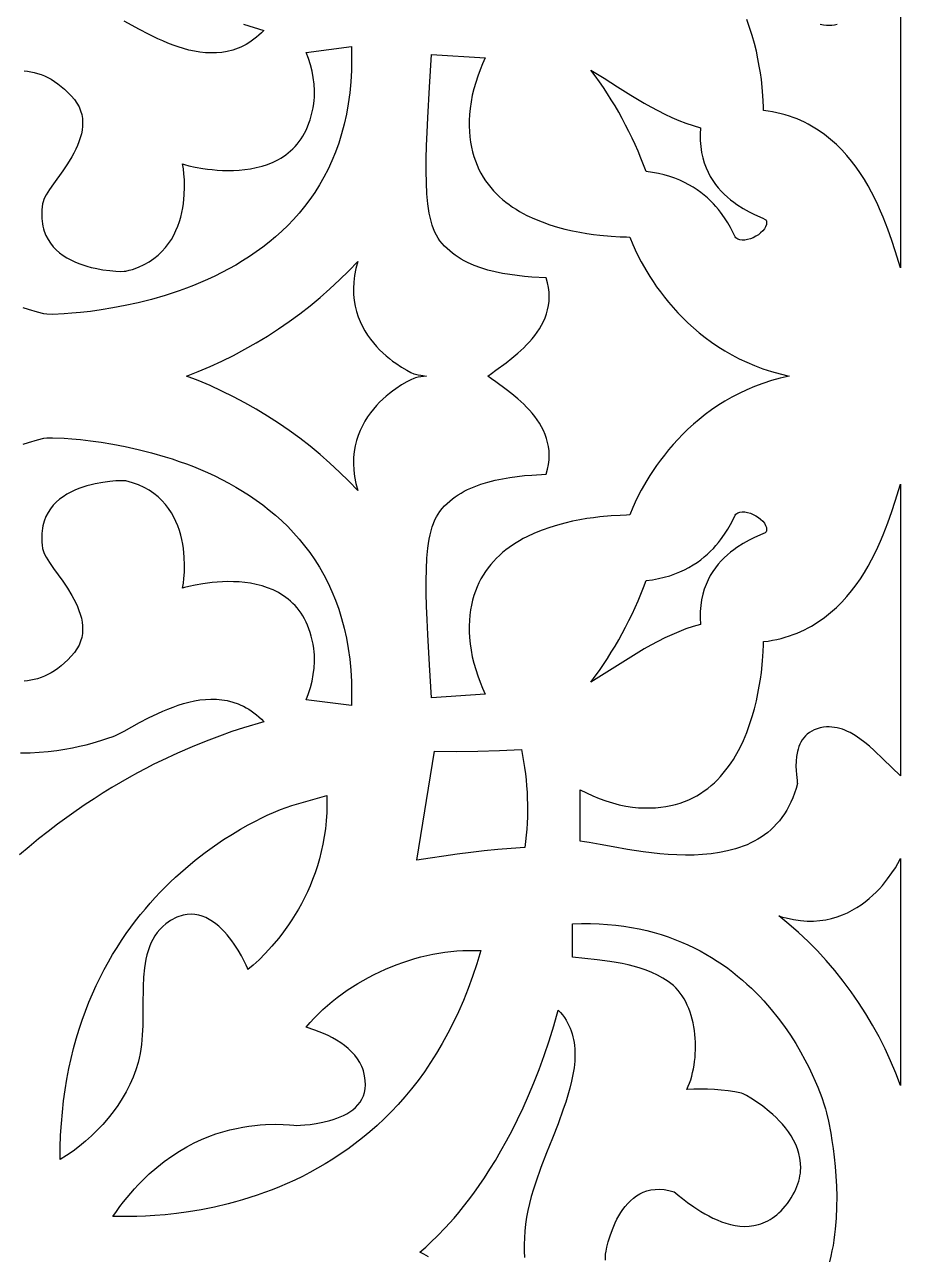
# Model space of a CAD drawing. Extents: x -270 to 270, y -847 to 847.
# Drawn here: x 11.2 to 67.5, y -190.8 to -111.6 of the extents above; entities that cross this region are included whole.
import ezdxf

# ---------------------------------------------------------------- set-up
doc = ezdxf.new("R2010")
doc.units = 0
doc.layers.add('LAYER_1', color=18, linetype='CONTINUOUS')

msp = doc.modelspace()

# ---------------------------------------------------------------- linework, layer by layer
at = {"layer": 'LAYER_1'}
for points in [[(67.5, -108.525), (67.5, -127.251), (67.166, -126.164), (66.951, -125.498), (66.696, -124.772), (66.397, -124.001), (66.23, -123.604), (66.049, -123.202), (65.855, -122.797), (65.646, -122.39), (65.422, -121.985), (65.183, -121.582), (64.928, -121.184), (64.655, -120.793), (64.365, -120.41), (64.057, -120.039), (63.73, -119.68), (63.384, -119.336), (63.018, -119.008), (62.631, -118.7), (62.222, -118.412), (61.792, -118.147), (61.568, -118.024), (61.338, -117.907), (61.103, -117.797), (60.862, -117.693), (60.615, -117.597), (60.362, -117.508), (60.102, -117.427), (59.837, -117.354), (59.565, -117.289), (59.286, -117.233), (59.002, -117.185), (58.71, -117.146), (58.707, -116.941), (58.689, -116.519), (58.646, -115.915), (58.565, -115.161), (58.506, -114.738), (58.433, -114.29), (58.346, -113.821), (58.241, -113.336), (58.117, -112.838), (57.974, -112.332), (57.809, -111.821), (57.622, -111.311)], [(25.278, -111.607), (26.581, -112.003), (26.423, -112.161), (26.263, -112.309), (26.102, -112.447), (25.938, -112.574), (25.774, -112.692), (25.607, -112.801), (25.439, -112.9), (25.27, -112.99), (25.1, -113.071), (24.929, -113.144), (24.583, -113.264), (24.235, -113.353), (23.883, -113.413), (23.531, -113.445), (23.177, -113.452), (22.824, -113.435), (22.471, -113.396), (22.12, -113.338), (21.771, -113.262), (21.426, -113.17), (21.085, -113.063), (20.748, -112.945), (20.417, -112.817), (20.093, -112.68), (19.776, -112.537), (19.166, -112.241), (18.595, -111.942), (17.596, -111.4)], [(62.35, -111.607), (62.568, -111.645), (62.745, -111.662), (62.921, -111.666), (63.095, -111.658), (63.268, -111.638), (63.438, -111.607)], [(11.181, -114.61), (11.396, -114.629), (11.611, -114.661), (11.826, -114.706), (12.043, -114.765), (12.259, -114.838), (12.476, -114.925), (12.693, -115.027), (12.911, -115.145), (13.128, -115.279), (13.345, -115.43), (13.561, -115.597), (13.777, -115.782), (13.993, -115.984), (14.207, -116.205), (14.407, -116.44), (14.571, -116.679), (14.703, -116.921), (14.803, -117.165), (14.874, -117.411), (14.917, -117.659), (14.935, -117.907), (14.928, -118.156), (14.9, -118.406), (14.851, -118.655), (14.784, -118.903), (14.7, -119.15), (14.601, -119.395), (14.49, -119.638), (14.367, -119.879), (14.235, -120.116), (13.951, -120.58), (13.652, -121.027), (13.067, -121.853), (12.811, -122.224), (12.598, -122.564), (12.513, -122.721), (12.444, -122.868), (12.394, -123.006), (12.363, -123.133), (12.335, -123.336), (12.315, -123.533), (12.305, -123.724), (12.304, -123.909), (12.31, -124.087), (12.326, -124.26), (12.349, -124.426), (12.379, -124.587), (12.417, -124.743), (12.463, -124.892), (12.573, -125.175), (12.709, -125.437), (12.867, -125.678), (13.046, -125.9), (13.243, -126.103), (13.456, -126.289), (13.684, -126.457), (13.923, -126.609), (14.171, -126.745), (14.426, -126.867), (14.687, -126.975), (14.95, -127.069), (15.214, -127.152), (15.476, -127.223), (15.734, -127.283), (16.229, -127.375), (16.682, -127.434), (17.074, -127.467), (17.388, -127.479), (17.606, -127.478), (17.71, -127.47), (17.925, -127.414), (18.131, -127.353), (18.52, -127.211), (18.879, -127.048), (19.208, -126.864), (19.509, -126.661), (19.784, -126.441), (20.032, -126.206), (20.257, -125.958), (20.458, -125.698), (20.636, -125.427), (20.794, -125.149), (20.932, -124.865), (21.051, -124.576), (21.153, -124.284), (21.239, -123.991), (21.309, -123.699), (21.366, -123.409), (21.41, -123.124), (21.442, -122.845), (21.464, -122.573), (21.482, -122.062), (21.472, -121.602), (21.445, -121.21), (21.409, -120.899), (21.351, -120.578), (21.483, -120.62), (21.761, -120.692), (22.163, -120.78), (22.671, -120.869), (22.959, -120.909), (23.265, -120.944), (23.587, -120.972), (23.924, -120.992), (24.272, -121), (24.629, -120.996), (24.993, -120.978), (25.361, -120.943), (25.731, -120.891), (26.099, -120.819), (26.465, -120.725), (26.824, -120.607), (27.176, -120.464), (27.517, -120.295), (27.682, -120.199), (27.844, -120.096), (28.003, -119.985), (28.156, -119.866), (28.306, -119.739), (28.45, -119.604), (28.59, -119.46), (28.724, -119.307), (28.852, -119.146), (28.974, -118.975), (29.09, -118.794), (29.199, -118.604), (29.301, -118.403), (29.396, -118.193), (29.483, -117.972), (29.562, -117.74), (29.633, -117.498), (29.696, -117.244), (29.749, -116.979), (29.794, -116.702), (29.818, -116.496), (29.834, -116.288), (29.841, -115.869), (29.815, -115.449), (29.761, -115.029), (29.68, -114.614), (29.575, -114.204), (29.447, -113.803), (29.3, -113.414), (32.212, -113.046), (32.226, -113.826), (32.212, -114.582), (32.171, -115.314), (32.103, -116.023), (32.009, -116.71), (31.891, -117.374), (31.748, -118.016), (31.582, -118.637), (31.395, -119.236), (31.185, -119.814), (30.956, -120.372), (30.707, -120.91), (30.439, -121.428), (30.153, -121.927), (29.851, -122.406), (29.532, -122.867), (29.198, -123.309), (28.85, -123.734), (28.489, -124.141), (28.115, -124.53), (27.729, -124.903), (27.333, -125.26), (26.926, -125.6), (26.511, -125.925), (26.088, -126.234), (25.657, -126.528), (25.22, -126.808), (24.777, -127.073), (24.33, -127.325), (23.88, -127.562), (23.426, -127.787), (22.97, -127.999), (22.514, -128.199), (22.057, -128.386), (21.601, -128.562), (21.146, -128.727), (20.694, -128.88), (20.245, -129.023), (19.361, -129.279), (18.5, -129.497), (17.671, -129.68), (16.88, -129.832), (16.133, -129.954), (15.439, -130.05), (14.803, -130.123), (14.234, -130.176), (13.738, -130.211), (12.994, -130.243), (12.627, -130.24), (12.429, -130.205), (12.026, -130.107), (11.451, -129.941), (11.11, -129.831)], [(11.11, -138.579), (11.451, -138.469), (12.026, -138.304), (12.429, -138.205), (12.627, -138.17), (12.994, -138.168), (13.738, -138.199), (14.234, -138.235), (14.803, -138.288), (15.439, -138.361), (16.133, -138.457), (16.88, -138.579), (17.671, -138.73), (18.5, -138.913), (19.361, -139.131), (20.245, -139.387), (20.694, -139.53), (21.146, -139.684), (21.601, -139.848), (22.057, -140.024), (22.514, -140.211), (22.97, -140.411), (23.426, -140.623), (23.88, -140.848), (24.33, -141.086), (24.777, -141.337), (25.22, -141.603), (25.657, -141.882), (26.088, -142.176), (26.511, -142.486), (26.926, -142.81), (27.333, -143.151), (27.729, -143.507), (28.115, -143.88), (28.489, -144.27), (28.85, -144.677), (29.198, -145.101), (29.532, -145.544), (29.851, -146.004), (30.153, -146.484), (30.439, -146.982), (30.707, -147.5), (30.956, -148.038), (31.185, -148.596), (31.395, -149.174), (31.582, -149.774), (31.748, -150.394), (31.891, -151.036), (32.009, -151.701), (32.103, -152.387), (32.171, -153.096), (32.212, -153.829), (32.226, -154.585), (32.212, -155.364), (29.3, -154.997), (29.447, -154.607), (29.575, -154.206), (29.68, -153.797), (29.761, -153.381), (29.815, -152.962), (29.841, -152.541), (29.834, -152.122), (29.818, -151.914), (29.794, -151.708), (29.749, -151.431), (29.696, -151.166), (29.633, -150.913), (29.562, -150.67), (29.483, -150.439), (29.396, -150.218), (29.301, -150.007), (29.199, -149.807), (29.09, -149.616), (28.974, -149.436), (28.852, -149.265), (28.724, -149.103), (28.59, -148.95), (28.45, -148.806), (28.306, -148.671), (28.156, -148.544), (28.003, -148.425), (27.844, -148.315), (27.682, -148.211), (27.517, -148.116), (27.176, -147.946), (26.824, -147.803), (26.465, -147.686), (26.099, -147.592), (25.731, -147.52), (25.361, -147.467), (24.993, -147.433), (24.629, -147.414), (24.272, -147.41), (23.924, -147.419), (23.587, -147.438), (23.265, -147.466), (22.959, -147.501), (22.671, -147.542), (22.163, -147.631), (21.761, -147.718), (21.483, -147.791), (21.351, -147.832), (21.409, -147.511), (21.445, -147.2), (21.472, -146.808), (21.482, -146.349), (21.464, -145.837), (21.442, -145.566), (21.41, -145.286), (21.366, -145.001), (21.309, -144.712), (21.239, -144.419), (21.153, -144.127), (21.051, -143.835), (20.932, -143.546), (20.794, -143.261), (20.636, -142.983), (20.458, -142.713), (20.257, -142.453), (20.032, -142.204), (19.784, -141.969), (19.509, -141.749), (19.208, -141.546), (18.879, -141.362), (18.52, -141.199), (18.131, -141.058), (17.925, -140.996), (17.71, -140.941), (17.606, -140.932), (17.388, -140.931), (17.074, -140.943), (16.682, -140.976), (16.229, -141.035), (15.734, -141.127), (15.476, -141.187), (15.214, -141.258), (14.95, -141.341), (14.687, -141.436), (14.426, -141.544), (14.171, -141.665), (13.923, -141.802), (13.684, -141.954), (13.456, -142.122), (13.243, -142.307), (13.046, -142.51), (12.867, -142.732), (12.709, -142.974), (12.573, -143.235), (12.463, -143.518), (12.417, -143.668), (12.379, -143.823), (12.349, -143.984), (12.326, -144.151), (12.31, -144.323), (12.304, -144.502), (12.305, -144.686), (12.315, -144.877), (12.335, -145.074), (12.363, -145.278), (12.394, -145.405), (12.444, -145.542), (12.513, -145.69), (12.598, -145.846), (12.811, -146.186), (13.067, -146.558), (13.652, -147.383), (13.951, -147.83), (14.235, -148.294), (14.367, -148.532), (14.49, -148.772), (14.601, -149.015), (14.7, -149.261), (14.784, -149.507), (14.851, -149.756), (14.9, -150.005), (14.928, -150.254), (14.935, -150.503), (14.917, -150.752), (14.874, -150.999), (14.803, -151.245), (14.703, -151.489), (14.571, -151.731), (14.407, -151.97), (14.207, -152.206), (13.993, -152.426), (13.777, -152.629), (13.561, -152.813), (13.345, -152.981), (13.128, -153.131), (12.911, -153.265), (12.693, -153.383), (12.476, -153.485), (12.259, -153.573), (12.043, -153.646), (11.826, -153.704), (11.611, -153.75), (11.396, -153.781), (11.181, -153.801)], [(10.939, -158.407), (11.552, -158.401), (12.146, -158.371), (12.719, -158.322), (13.267, -158.255), (13.789, -158.175), (14.28, -158.085), (14.737, -157.988), (15.158, -157.888), (15.54, -157.787), (16.172, -157.6), (16.609, -157.453), (16.828, -157.374), (16.995, -157.306), (17.179, -157.222), (17.596, -157.01), (18.595, -156.469), (19.166, -156.17), (19.776, -155.873), (20.093, -155.73), (20.417, -155.594), (20.748, -155.465), (21.085, -155.347), (21.426, -155.241), (21.771, -155.149), (22.12, -155.072), (22.471, -155.014), (22.824, -154.975), (23.177, -154.958), (23.531, -154.965), (23.883, -154.997), (24.235, -155.057), (24.583, -155.146), (24.929, -155.267), (25.1, -155.339), (25.27, -155.421), (25.439, -155.511), (25.607, -155.61), (25.774, -155.718), (25.938, -155.836), (26.102, -155.964), (26.263, -156.101), (26.423, -156.249), (26.581, -156.408), (25.278, -156.803), (24.535, -157.048), (23.736, -157.329), (22.882, -157.65), (21.978, -158.015), (21.027, -158.428), (20.031, -158.893), (19.518, -159.146), (18.996, -159.414), (18.463, -159.697), (17.922, -159.995), (17.373, -160.309), (16.815, -160.64), (16.249, -160.988), (15.676, -161.353), (15.096, -161.735), (14.51, -162.137), (13.917, -162.557), (13.319, -162.997), (12.716, -163.456), (12.107, -163.936), (11.494, -164.437), (10.877, -164.959)], [(48.541, -191.006), (48.536, -190.712), (48.546, -190.62), (48.579, -190.43), (48.636, -190.16), (48.722, -189.825), (48.838, -189.441), (48.988, -189.024), (49.076, -188.809), (49.174, -188.591), (49.282, -188.373), (49.399, -188.158), (49.528, -187.946), (49.667, -187.74), (49.817, -187.542), (49.979, -187.354), (50.152, -187.178), (50.338, -187.016), (50.537, -186.871), (50.748, -186.743), (50.973, -186.635), (51.211, -186.549), (51.464, -186.488), (51.73, -186.452), (52.012, -186.445), (52.308, -186.468), (52.62, -186.523), (52.948, -186.612), (53.04, -186.674), (53.222, -186.821), (53.486, -187.033), (53.822, -187.292), (54.222, -187.579), (54.677, -187.874), (54.923, -188.02), (55.179, -188.16), (55.445, -188.293), (55.719, -188.416), (56, -188.528), (56.288, -188.625), (56.581, -188.706), (56.877, -188.768), (57.177, -188.808), (57.479, -188.825), (57.781, -188.815), (58.084, -188.777), (58.385, -188.709), (58.534, -188.662), (58.683, -188.607), (58.831, -188.543), (58.978, -188.47), (59.124, -188.387), (59.268, -188.295), (59.411, -188.192), (59.553, -188.079), (59.693, -187.956), (59.831, -187.821), (59.967, -187.676), (60.101, -187.519), (60.233, -187.35), (60.362, -187.168), (60.482, -186.985), (60.59, -186.804), (60.686, -186.624), (60.772, -186.446), (60.847, -186.269), (60.911, -186.094), (60.965, -185.921), (61.01, -185.749), (61.044, -185.579), (61.07, -185.412), (61.087, -185.246), (61.095, -185.082), (61.086, -184.759), (61.047, -184.445), (60.979, -184.14), (60.886, -183.844), (60.769, -183.557), (60.632, -183.279), (60.476, -183.011), (60.304, -182.754), (60.118, -182.507), (59.922, -182.272), (59.717, -182.047), (59.506, -181.835), (59.291, -181.634), (59.075, -181.446), (58.65, -181.108), (58.249, -180.823), (57.894, -180.595), (57.603, -180.425), (57.396, -180.317), (57.292, -180.274), (56.86, -180.187), (56.424, -180.12), (55.985, -180.07), (55.544, -180.037), (55.103, -180.018), (54.66, -180.013), (54.218, -180.018), (53.777, -180.033), (53.866, -179.831), (53.948, -179.621), (54.021, -179.404), (54.087, -179.18), (54.146, -178.95), (54.196, -178.716), (54.239, -178.477), (54.274, -178.235), (54.3, -177.989), (54.319, -177.741), (54.33, -177.492), (54.332, -177.241), (54.327, -176.991), (54.313, -176.741), (54.29, -176.491), (54.26, -176.244), (54.22, -175.999), (54.173, -175.758), (54.116, -175.52), (54.051, -175.286), (53.978, -175.058), (53.895, -174.836), (53.804, -174.621), (53.704, -174.412), (53.595, -174.212), (53.476, -174.021), (53.349, -173.838), (53.213, -173.666), (53.067, -173.504), (52.912, -173.354), (52.748, -173.216), (52.575, -173.091), (52.235, -172.88), (51.886, -172.692), (51.526, -172.525), (51.158, -172.378), (50.782, -172.248), (50.399, -172.134), (50.01, -172.035), (49.617, -171.949), (49.22, -171.874), (48.82, -171.808), (48.016, -171.701), (47.213, -171.613), (46.418, -171.532), (46.418, -169.388), (47.001, -169.373), (47.57, -169.375), (48.127, -169.393), (48.671, -169.429), (49.201, -169.48), (49.72, -169.546), (50.225, -169.627), (50.719, -169.722), (51.2, -169.831), (51.669, -169.953), (52.126, -170.088), (52.571, -170.235), (53.005, -170.394), (53.427, -170.563), (53.837, -170.743), (54.237, -170.933), (54.625, -171.132), (55.002, -171.34), (55.368, -171.557), (55.723, -171.781), (56.068, -172.013), (56.402, -172.251), (56.726, -172.496), (57.039, -172.746), (57.343, -173.001), (57.636, -173.261), (57.92, -173.525), (58.193, -173.793), (58.458, -174.063), (58.712, -174.337), (59.194, -174.888), (59.639, -175.443), (60.05, -175.997), (60.426, -176.546), (60.769, -177.085), (61.079, -177.611), (61.359, -178.119), (61.609, -178.605), (61.83, -179.064), (62.024, -179.493), (62.19, -179.887), (62.447, -180.552), (62.609, -181.025), (62.686, -181.273), (62.752, -181.53), (62.873, -182.068), (63.024, -182.848), (63.102, -183.317), (63.177, -183.831), (63.248, -184.386), (63.309, -184.976), (63.359, -185.598), (63.393, -186.246), (63.409, -186.915), (63.404, -187.6), (63.374, -188.296), (63.316, -188.999), (63.275, -189.351), (63.227, -189.703), (63.17, -190.054), (63.103, -190.404), (63.028, -190.751), (62.942, -191.096)], [(37.17, -190.781), (36.874, -190.615), (36.612, -190.494), (36.988, -190.156), (37.326, -189.846), (37.749, -189.435), (38.246, -188.918), (38.807, -188.291), (39.107, -187.935), (39.42, -187.549), (39.743, -187.134), (40.075, -186.688), (40.414, -186.211), (40.76, -185.703), (41.111, -185.162), (41.466, -184.588), (41.823, -183.981), (42.181, -183.34), (42.538, -182.664), (42.894, -181.953), (43.246, -181.206), (43.594, -180.423), (43.936, -179.603), (44.271, -178.746), (44.597, -177.85), (44.913, -176.915), (45.218, -175.941), (45.51, -174.928), (45.652, -175.083), (45.782, -175.243), (45.902, -175.406), (46.011, -175.573), (46.109, -175.743), (46.198, -175.916), (46.276, -176.093), (46.345, -176.273), (46.404, -176.456), (46.454, -176.641), (46.496, -176.83), (46.529, -177.022), (46.554, -177.216), (46.571, -177.413), (46.582, -177.814), (46.565, -178.225), (46.521, -178.645), (46.454, -179.072), (46.364, -179.507), (46.256, -179.949), (46.129, -180.397), (45.988, -180.85), (45.833, -181.308), (45.494, -182.234), (45.13, -183.17), (44.759, -184.11), (44.397, -185.05), (44.064, -185.982), (43.913, -186.444), (43.776, -186.902), (43.655, -187.356), (43.552, -187.804), (43.469, -188.246), (43.409, -188.682), (43.365, -189.131), (43.337, -189.57), (43.322, -189.999), (43.321, -190.418), (43.333, -190.827)]]:
    msp.add_lwpolyline(points, dxfattribs=at)
for points in [[(40.814, -113.761), (40.647, -114.151), (40.488, -114.546), (40.339, -114.946), (40.204, -115.35), (40.083, -115.759), (39.981, -116.173), (39.9, -116.59), (39.841, -117.011), (39.807, -117.404), (39.789, -117.783), (39.786, -118.15), (39.8, -118.505), (39.829, -118.848), (39.872, -119.179), (39.929, -119.498), (40, -119.806), (40.084, -120.102), (40.18, -120.388), (40.289, -120.662), (40.409, -120.927), (40.54, -121.18), (40.682, -121.424), (40.834, -121.658), (40.995, -121.882), (41.165, -122.096), (41.344, -122.301), (41.531, -122.497), (41.726, -122.684), (41.927, -122.862), (42.135, -123.032), (42.349, -123.193), (42.569, -123.347), (42.794, -123.492), (43.023, -123.63), (43.256, -123.761), (43.492, -123.884), (43.974, -124.11), (44.464, -124.309), (44.958, -124.483), (45.451, -124.635), (45.941, -124.765), (46.422, -124.875), (46.892, -124.968), (47.345, -125.044), (47.777, -125.106), (48.186, -125.154), (48.914, -125.219), (49.497, -125.253), (49.903, -125.268), (50.099, -125.279), (50.293, -125.756), (50.539, -126.289), (50.838, -126.87), (51.192, -127.489), (51.39, -127.808), (51.602, -128.134), (51.829, -128.464), (52.071, -128.797), (52.328, -129.132), (52.6, -129.467), (52.887, -129.802), (53.191, -130.135), (53.51, -130.465), (53.845, -130.791), (54.197, -131.111), (54.565, -131.424), (54.95, -131.73), (55.352, -132.026), (55.771, -132.311), (56.208, -132.585), (56.662, -132.846), (57.134, -133.092), (57.625, -133.324), (58.133, -133.538), (58.66, -133.735), (59.206, -133.912), (59.771, -134.069), (60.355, -134.205), (59.771, -134.341), (59.206, -134.498), (58.66, -134.676), (58.133, -134.872), (57.625, -135.087), (57.134, -135.318), (56.662, -135.565), (56.208, -135.825), (55.771, -136.099), (55.352, -136.385), (54.95, -136.681), (54.565, -136.986), (54.197, -137.299), (53.845, -137.62), (53.51, -137.945), (53.191, -138.275), (52.887, -138.608), (52.6, -138.943), (52.328, -139.279), (52.071, -139.614), (51.829, -139.946), (51.602, -140.276), (51.39, -140.602), (51.192, -140.922), (50.838, -141.54), (50.539, -142.121), (50.293, -142.655), (50.099, -143.131), (49.903, -143.142), (49.497, -143.158), (48.914, -143.191), (48.186, -143.256), (47.777, -143.305), (47.345, -143.366), (46.892, -143.442), (46.422, -143.535), (45.941, -143.645), (45.451, -143.775), (44.958, -143.927), (44.464, -144.102), (43.974, -144.301), (43.492, -144.526), (43.256, -144.65), (43.023, -144.78), (42.794, -144.918), (42.569, -145.064), (42.349, -145.217), (42.135, -145.379), (41.927, -145.548), (41.726, -145.727), (41.531, -145.914), (41.344, -146.109), (41.165, -146.314), (40.995, -146.529), (40.834, -146.753), (40.682, -146.986), (40.54, -147.23), (40.409, -147.484), (40.289, -147.748), (40.18, -148.023), (40.084, -148.308), (40, -148.605), (39.929, -148.913), (39.872, -149.232), (39.829, -149.563), (39.8, -149.905), (39.786, -150.26), (39.789, -150.627), (39.807, -151.007), (39.841, -151.399), (39.9, -151.82), (39.981, -152.238), (40.083, -152.651), (40.204, -153.06), (40.339, -153.465), (40.488, -153.865), (40.647, -154.259), (40.814, -154.649), (37.356, -154.87), (37.237, -152.765), (37.125, -150.8), (37.079, -149.875), (37.044, -148.992), (37.022, -148.152), (37.017, -147.357), (37.03, -146.611), (37.066, -145.914), (37.126, -145.269), (37.166, -144.967), (37.214, -144.678), (37.269, -144.404), (37.333, -144.144), (37.404, -143.898), (37.485, -143.668), (37.574, -143.452), (37.673, -143.252), (37.782, -143.068), (37.9, -142.899), (38.046, -142.721), (38.199, -142.552), (38.36, -142.392), (38.528, -142.241), (38.703, -142.098), (38.885, -141.964), (39.073, -141.837), (39.266, -141.718), (39.465, -141.607), (39.669, -141.502), (40.092, -141.314), (40.53, -141.152), (40.982, -141.013), (41.444, -140.896), (41.914, -140.798), (42.388, -140.718), (42.865, -140.654), (43.34, -140.603), (43.812, -140.563), (44.733, -140.511), (44.821, -140.196), (44.882, -139.889), (44.917, -139.589), (44.927, -139.298), (44.915, -139.014), (44.881, -138.737), (44.826, -138.469), (44.753, -138.208), (44.662, -137.954), (44.555, -137.709), (44.434, -137.47), (44.299, -137.24), (44.152, -137.017), (43.995, -136.802), (43.829, -136.594), (43.656, -136.394), (43.476, -136.201), (43.291, -136.016), (42.913, -135.668), (42.532, -135.35), (42.16, -135.062), (41.487, -134.575), (41.208, -134.376), (40.984, -134.205), (41.208, -134.035), (41.487, -133.835), (42.16, -133.348), (42.532, -133.06), (42.913, -132.742), (43.291, -132.395), (43.476, -132.209), (43.656, -132.017), (43.829, -131.817), (43.995, -131.609), (44.152, -131.393), (44.299, -131.17), (44.434, -130.94), (44.555, -130.702), (44.662, -130.456), (44.753, -130.203), (44.826, -129.942), (44.881, -129.673), (44.915, -129.397), (44.927, -129.113), (44.917, -128.821), (44.882, -128.521), (44.821, -128.214), (44.733, -127.899), (43.812, -127.847), (43.34, -127.808), (42.865, -127.757), (42.388, -127.692), (41.914, -127.612), (41.444, -127.515), (40.982, -127.397), (40.53, -127.259), (40.092, -127.096), (39.669, -126.908), (39.465, -126.804), (39.266, -126.692), (39.073, -126.573), (38.885, -126.447), (38.703, -126.312), (38.528, -126.169), (38.36, -126.018), (38.199, -125.858), (38.046, -125.689), (37.9, -125.511), (37.782, -125.343), (37.673, -125.158), (37.574, -124.958), (37.485, -124.743), (37.404, -124.512), (37.333, -124.267), (37.269, -124.007), (37.214, -123.732), (37.166, -123.444), (37.126, -123.141), (37.066, -122.497), (37.03, -121.8), (37.017, -121.053), (37.022, -120.259), (37.044, -119.419), (37.079, -118.535), (37.125, -117.61), (37.237, -115.645), (37.356, -113.541)], [(48.461, -115.079), (49.311, -115.62), (50.165, -116.157), (51.028, -116.674), (51.464, -116.921), (51.905, -117.157), (52.349, -117.381), (52.799, -117.591), (53.254, -117.785), (53.715, -117.96), (54.183, -118.117), (54.658, -118.251), (54.635, -118.678), (54.639, -119.084), (54.668, -119.47), (54.721, -119.836), (54.796, -120.183), (54.891, -120.512), (55.005, -120.822), (55.136, -121.115), (55.282, -121.391), (55.441, -121.65), (55.612, -121.893), (55.793, -122.121), (55.982, -122.333), (56.178, -122.532), (56.379, -122.716), (56.583, -122.886), (56.788, -123.044), (56.993, -123.189), (57.395, -123.444), (57.775, -123.655), (58.12, -123.827), (58.648, -124.067), (58.804, -124.144), (58.849, -124.174), (58.87, -124.198), (58.889, -124.266), (58.897, -124.336), (58.895, -124.405), (58.884, -124.476), (58.835, -124.615), (58.755, -124.753), (58.648, -124.885), (58.518, -125.01), (58.37, -125.126), (58.207, -125.229), (58.036, -125.318), (57.858, -125.39), (57.68, -125.443), (57.506, -125.474), (57.339, -125.482), (57.184, -125.463), (57.113, -125.443), (57.046, -125.415), (56.985, -125.38), (56.929, -125.337), (56.884, -125.267), (56.813, -125.126), (56.578, -124.668), (56.408, -124.37), (56.199, -124.04), (55.946, -123.686), (55.802, -123.504), (55.646, -123.319), (55.478, -123.133), (55.296, -122.948), (55.101, -122.765), (54.892, -122.584), (54.669, -122.407), (54.432, -122.235), (54.179, -122.07), (53.91, -121.912), (53.626, -121.763), (53.325, -121.624), (53.007, -121.496), (52.672, -121.381), (52.319, -121.28), (51.948, -121.193), (51.558, -121.122), (51.149, -121.069), (50.986, -120.633), (50.814, -120.199), (50.634, -119.769), (50.446, -119.341), (50.25, -118.918), (50.047, -118.498), (49.836, -118.081), (49.617, -117.669), (49.391, -117.262), (49.158, -116.858), (48.917, -116.46), (48.67, -116.067), (48.415, -115.679), (48.154, -115.296), (47.886, -114.919), (47.612, -114.548)], [(32.506, -127.301), (32.42, -127.742), (32.368, -128.167), (32.347, -128.577), (32.356, -128.971), (32.393, -129.35), (32.455, -129.713), (32.54, -130.061), (32.647, -130.394), (32.773, -130.712), (32.916, -131.014), (33.075, -131.302), (33.247, -131.575), (33.43, -131.833), (33.623, -132.077), (33.823, -132.307), (34.027, -132.521), (34.235, -132.722), (34.444, -132.909), (34.652, -133.081), (34.857, -133.24), (35.057, -133.384), (35.434, -133.632), (35.765, -133.827), (36.036, -133.967), (36.23, -134.056), (36.33, -134.093), (36.506, -134.128), (36.683, -134.155), (37.039, -134.205), (36.683, -134.255), (36.506, -134.282), (36.33, -134.318), (36.23, -134.354), (36.036, -134.443), (35.765, -134.584), (35.434, -134.778), (35.057, -135.026), (34.857, -135.171), (34.652, -135.329), (34.444, -135.502), (34.235, -135.688), (34.027, -135.889), (33.823, -136.104), (33.623, -136.333), (33.43, -136.577), (33.247, -136.835), (33.075, -137.108), (32.916, -137.396), (32.773, -137.699), (32.647, -138.016), (32.54, -138.349), (32.455, -138.697), (32.393, -139.06), (32.356, -139.439), (32.347, -139.833), (32.368, -140.243), (32.42, -140.668), (32.506, -141.11), (32.627, -141.567), (32.048, -140.963), (31.45, -140.375), (30.834, -139.805), (30.201, -139.252), (29.552, -138.718), (28.888, -138.202), (28.209, -137.706), (27.518, -137.229), (26.813, -136.773), (26.097, -136.339), (25.37, -135.926), (24.632, -135.535), (23.886, -135.167), (23.131, -134.822), (22.369, -134.502), (21.6, -134.205), (22.369, -133.908), (23.131, -133.588), (23.886, -133.243), (24.632, -132.875), (25.37, -132.485), (26.097, -132.072), (26.813, -131.637), (27.518, -131.181), (28.209, -130.705), (28.888, -130.208), (29.552, -129.693), (30.201, -129.158), (30.834, -128.605), (31.45, -128.035), (32.048, -127.447), (32.627, -126.843)], [(67.5, -159.885), (66.95, -159.361), (66.386, -158.805), (65.806, -158.25), (65.508, -157.985), (65.206, -157.735), (64.898, -157.502), (64.585, -157.293), (64.265, -157.11), (64.103, -157.031), (63.939, -156.96), (63.774, -156.898), (63.607, -156.846), (63.438, -156.804), (63.268, -156.772), (63.095, -156.752), (62.921, -156.744), (62.745, -156.748), (62.568, -156.765), (62.35, -156.803), (62.15, -156.857), (61.968, -156.925), (61.802, -157.007), (61.652, -157.101), (61.517, -157.206), (61.396, -157.321), (61.288, -157.445), (61.193, -157.578), (61.111, -157.717), (61.039, -157.862), (60.979, -158.012), (60.928, -158.166), (60.887, -158.322), (60.828, -158.639), (60.797, -158.953), (60.789, -159.256), (60.797, -159.54), (60.815, -159.796), (60.86, -160.19), (60.875, -160.311), (60.878, -160.369), (60.791, -160.691), (60.693, -160.999), (60.584, -161.292), (60.464, -161.572), (60.334, -161.838), (60.195, -162.091), (60.046, -162.331), (59.888, -162.558), (59.721, -162.774), (59.546, -162.976), (59.362, -163.168), (59.171, -163.347), (58.972, -163.516), (58.766, -163.673), (58.554, -163.82), (58.335, -163.957), (58.11, -164.084), (57.879, -164.2), (57.642, -164.308), (57.401, -164.406), (57.155, -164.495), (56.905, -164.576), (56.65, -164.649), (56.392, -164.713), (55.866, -164.819), (55.329, -164.897), (54.784, -164.949), (54.234, -164.976), (53.681, -164.983), (53.128, -164.97), (52.578, -164.94), (52.034, -164.896), (51.498, -164.839), (50.973, -164.773), (49.966, -164.62), (49.036, -164.456), (48.204, -164.299), (47.493, -164.167), (47.189, -164.117), (46.923, -164.081), (46.923, -160.785), (47.324, -160.978), (47.732, -161.162), (48.146, -161.334), (48.564, -161.489), (48.988, -161.627), (49.416, -161.743), (49.849, -161.834), (50.286, -161.897), (50.67, -161.932), (51.043, -161.949), (51.404, -161.95), (51.754, -161.935), (52.092, -161.905), (52.419, -161.859), (52.735, -161.799), (53.04, -161.725), (53.335, -161.637), (53.619, -161.536), (53.893, -161.423), (54.157, -161.298), (54.411, -161.162), (54.656, -161.015), (54.891, -160.858), (55.117, -160.69), (55.334, -160.514), (55.542, -160.328), (55.741, -160.135), (55.931, -159.933), (56.114, -159.724), (56.288, -159.509), (56.454, -159.287), (56.612, -159.06), (56.763, -158.828), (56.907, -158.591), (57.172, -158.105), (57.41, -157.606), (57.622, -157.1), (57.809, -156.589), (57.974, -156.078), (58.117, -155.572), (58.241, -155.074), (58.346, -154.589), (58.433, -154.12), (58.506, -153.672), (58.565, -153.25), (58.646, -152.495), (58.689, -151.891), (58.707, -151.47), (58.71, -151.264), (59.002, -151.225), (59.286, -151.177), (59.565, -151.121), (59.837, -151.056), (60.102, -150.983), (60.362, -150.902), (60.615, -150.813), (60.862, -150.717), (61.103, -150.614), (61.338, -150.503), (61.568, -150.387), (61.792, -150.263), (62.222, -149.998), (62.631, -149.71), (63.018, -149.402), (63.384, -149.075), (63.73, -148.731), (64.057, -148.372), (64.365, -148), (64.655, -147.618), (64.928, -147.227), (65.183, -146.829), (65.422, -146.426), (65.646, -146.02), (65.855, -145.614), (66.049, -145.208), (66.23, -144.806), (66.397, -144.409), (66.696, -143.638), (66.951, -142.912), (67.166, -142.246), (67.5, -141.159)], [(57.506, -142.936), (57.68, -142.967), (57.858, -143.02), (58.036, -143.093), (58.207, -143.181), (58.37, -143.285), (58.518, -143.4), (58.648, -143.525), (58.755, -143.658), (58.835, -143.795), (58.884, -143.935), (58.895, -144.005), (58.897, -144.075), (58.889, -144.144), (58.87, -144.212), (58.849, -144.237), (58.804, -144.266), (58.648, -144.343), (58.12, -144.583), (57.775, -144.755), (57.395, -144.966), (56.993, -145.221), (56.788, -145.366), (56.583, -145.524), (56.379, -145.695), (56.178, -145.879), (55.982, -146.077), (55.793, -146.29), (55.612, -146.517), (55.441, -146.76), (55.282, -147.02), (55.136, -147.295), (55.005, -147.588), (54.891, -147.899), (54.796, -148.227), (54.721, -148.574), (54.668, -148.941), (54.639, -149.327), (54.635, -149.733), (54.658, -150.159), (54.183, -150.294), (53.715, -150.45), (53.254, -150.626), (52.799, -150.82), (52.349, -151.029), (51.905, -151.253), (51.464, -151.49), (51.028, -151.736), (50.165, -152.254), (49.311, -152.79), (48.461, -153.332), (47.612, -153.862), (47.886, -153.491), (48.154, -153.114), (48.415, -152.732), (48.67, -152.344), (48.917, -151.95), (49.158, -151.552), (49.391, -151.149), (49.617, -150.741), (49.836, -150.329), (50.047, -149.913), (50.25, -149.493), (50.446, -149.069), (50.634, -148.642), (50.814, -148.211), (50.986, -147.778), (51.149, -147.341), (51.558, -147.288), (51.948, -147.217), (52.319, -147.131), (52.672, -147.029), (53.007, -146.914), (53.325, -146.786), (53.626, -146.647), (53.91, -146.498), (54.179, -146.341), (54.432, -146.175), (54.669, -146.004), (54.892, -145.827), (55.101, -145.646), (55.296, -145.462), (55.478, -145.277), (55.646, -145.091), (55.802, -144.907), (55.946, -144.724), (56.199, -144.371), (56.408, -144.04), (56.578, -143.742), (56.813, -143.284), (56.884, -143.143), (56.929, -143.074), (56.985, -143.03), (57.046, -142.995), (57.113, -142.968), (57.184, -142.948), (57.339, -142.929)], [(43.214, -158.578), (43.283, -158.967), (43.343, -159.357), (43.395, -159.749), (43.438, -160.143), (43.474, -160.538), (43.5, -160.934), (43.519, -161.33), (43.529, -161.727), (43.53, -162.124), (43.524, -162.52), (43.508, -162.916), (43.485, -163.312), (43.453, -163.706), (43.412, -164.098), (43.363, -164.489), (42.491, -164.552), (41.62, -164.627), (40.75, -164.713), (39.881, -164.811), (39.013, -164.919), (38.146, -165.039), (37.281, -165.17), (36.418, -165.313), (37.547, -158.31), (38.945, -158.325), (40.343, -158.31), (41.741, -158.266), (43.137, -158.192)], [(30.641, -161.702), (30.625, -162.243), (30.59, -162.771), (30.535, -163.287), (30.464, -163.79), (30.375, -164.28), (30.271, -164.757), (30.153, -165.221), (30.021, -165.672), (29.876, -166.11), (29.72, -166.535), (29.554, -166.946), (29.378, -167.345), (29.193, -167.73), (29.001, -168.101), (28.802, -168.459), (28.598, -168.804), (28.389, -169.135), (28.177, -169.453), (27.962, -169.757), (27.746, -170.048), (27.529, -170.325), (27.098, -170.837), (26.678, -171.294), (26.275, -171.695), (25.898, -172.04), (25.556, -172.329), (25.523, -172.236), (25.442, -172.048), (25.315, -171.781), (25.143, -171.455), (24.929, -171.085), (24.675, -170.692), (24.532, -170.492), (24.381, -170.293), (24.22, -170.096), (24.05, -169.905), (23.871, -169.721), (23.684, -169.547), (23.488, -169.384), (23.285, -169.236), (23.073, -169.105), (22.854, -168.992), (22.627, -168.9), (22.393, -168.831), (22.153, -168.788), (21.905, -168.772), (21.651, -168.787), (21.391, -168.833), (21.258, -168.869), (21.125, -168.914), (20.989, -168.968), (20.852, -169.032), (20.714, -169.105), (20.575, -169.188), (20.292, -169.386), (20.083, -169.562), (19.895, -169.75), (19.726, -169.952), (19.575, -170.165), (19.443, -170.39), (19.326, -170.626), (19.225, -170.871), (19.138, -171.126), (19.064, -171.39), (19.002, -171.661), (18.951, -171.94), (18.91, -172.225), (18.853, -172.813), (18.822, -173.42), (18.807, -174.667), (18.805, -175.296), (18.795, -175.923), (18.769, -176.541), (18.718, -177.145), (18.68, -177.44), (18.633, -177.73), (18.575, -178.014), (18.505, -178.29), (18.355, -178.776), (18.175, -179.252), (17.967, -179.72), (17.734, -180.177), (17.476, -180.622), (17.195, -181.056), (16.893, -181.477), (16.571, -181.883), (16.232, -182.276), (15.876, -182.652), (15.505, -183.013), (15.121, -183.356), (14.726, -183.681), (14.321, -183.987), (13.907, -184.274), (13.487, -184.539), (13.495, -183.75), (13.521, -182.977), (13.566, -182.222), (13.629, -181.483), (13.71, -180.762), (13.807, -180.057), (13.92, -179.368), (14.049, -178.696), (14.192, -178.04), (14.35, -177.4), (14.522, -176.775), (14.707, -176.166), (14.905, -175.573), (15.114, -174.995), (15.335, -174.432), (15.566, -173.885), (15.808, -173.352), (16.059, -172.833), (16.319, -172.33), (16.588, -171.84), (16.864, -171.365), (17.148, -170.904), (17.438, -170.457), (17.734, -170.023), (18.035, -169.603), (18.342, -169.196), (18.652, -168.803), (18.966, -168.422), (19.284, -168.055), (19.603, -167.7), (19.924, -167.358), (20.247, -167.028), (20.57, -166.71), (20.893, -166.405), (21.538, -165.829), (22.175, -165.3), (22.8, -164.817), (23.409, -164.376), (23.996, -163.979), (24.557, -163.623), (25.088, -163.306), (25.583, -163.028), (26.037, -162.788), (26.446, -162.584), (26.805, -162.414), (27.355, -162.174), (27.647, -162.057), (28.014, -161.922), (28.385, -161.799), (29.133, -161.575), (29.886, -161.365), (30.637, -161.148)], [(67.5, -179.767), (67.199, -178.975), (66.869, -178.192), (66.512, -177.419), (66.126, -176.657), (65.714, -175.908), (65.277, -175.173), (64.814, -174.454), (64.328, -173.751), (63.819, -173.066), (63.287, -172.4), (62.735, -171.755), (62.162, -171.131), (61.57, -170.531), (60.96, -169.955), (60.332, -169.404), (59.688, -168.88), (59.929, -168.954), (60.167, -169.017), (60.629, -169.117), (61.076, -169.181), (61.508, -169.212), (61.924, -169.212), (62.325, -169.184), (62.71, -169.128), (63.08, -169.047), (63.434, -168.945), (63.774, -168.821), (64.098, -168.679), (64.407, -168.521), (64.701, -168.349), (64.98, -168.165), (65.244, -167.971), (65.494, -167.769), (65.728, -167.561), (65.948, -167.35), (66.152, -167.137), (66.343, -166.925), (66.679, -166.512), (66.957, -166.126), (67.178, -165.786), (67.341, -165.507), (67.5, -165.202)], [(40.142, -171.102), (40.523, -171.116), (40.271, -171.955), (40.001, -172.766), (39.714, -173.55), (39.412, -174.307), (39.094, -175.037), (38.762, -175.742), (38.415, -176.421), (38.055, -177.075), (37.682, -177.704), (37.297, -178.31), (36.901, -178.891), (36.494, -179.45), (36.077, -179.985), (35.651, -180.499), (35.215, -180.991), (34.772, -181.461), (34.321, -181.911), (33.863, -182.34), (33.4, -182.75), (32.93, -183.14), (32.456, -183.511), (31.978, -183.863), (31.496, -184.198), (31.012, -184.515), (30.525, -184.815), (30.037, -185.098), (29.547, -185.365), (29.058, -185.617), (28.569, -185.853), (28.081, -186.075), (27.595, -186.282), (27.112, -186.476), (26.632, -186.656), (26.155, -186.823), (25.683, -186.978), (25.215, -187.121), (24.754, -187.253), (24.299, -187.374), (23.411, -187.584), (22.556, -187.756), (21.74, -187.893), (20.968, -188), (20.246, -188.08), (19.578, -188.136), (18.97, -188.173), (18.428, -188.194), (17.956, -188.203), (17.244, -188.2), (16.877, -188.194), (17.102, -187.87), (17.329, -187.558), (17.558, -187.257), (17.789, -186.968), (18.023, -186.69), (18.258, -186.423), (18.495, -186.166), (18.733, -185.92), (19.212, -185.46), (19.695, -185.039), (20.18, -184.656), (20.666, -184.309), (21.15, -183.996), (21.632, -183.717), (22.11, -183.468), (22.583, -183.249), (23.049, -183.057), (23.506, -182.89), (23.954, -182.748), (24.391, -182.629), (24.815, -182.53), (25.224, -182.449), (25.619, -182.386), (25.996, -182.338), (26.354, -182.304), (26.693, -182.282), (27.304, -182.267), (27.819, -182.278), (28.224, -182.303), (28.508, -182.327), (28.659, -182.337), (28.939, -182.326), (29.214, -182.308), (29.555, -182.274), (29.949, -182.219), (30.377, -182.139), (30.823, -182.029), (31.049, -181.961), (31.272, -181.883), (31.493, -181.795), (31.707, -181.697), (31.915, -181.587), (32.112, -181.465), (32.298, -181.331), (32.47, -181.183), (32.626, -181.022), (32.764, -180.846), (32.883, -180.655), (32.98, -180.448), (33.052, -180.225), (33.099, -179.986), (33.118, -179.728), (33.106, -179.453), (33.063, -179.158), (32.985, -178.845), (32.939, -178.704), (32.886, -178.567), (32.758, -178.305), (32.603, -178.058), (32.425, -177.826), (32.225, -177.607), (32.006, -177.402), (31.771, -177.211), (31.521, -177.032), (31.259, -176.866), (30.987, -176.713), (30.709, -176.571), (30.426, -176.44), (30.14, -176.321), (29.855, -176.213), (29.294, -176.027), (29.552, -175.733), (29.82, -175.448), (30.097, -175.169), (30.384, -174.898), (30.68, -174.635), (30.984, -174.38), (31.296, -174.133), (31.615, -173.895), (31.942, -173.664), (32.276, -173.443), (32.616, -173.23), (32.962, -173.026), (33.314, -172.832), (33.671, -172.647), (34.033, -172.471), (34.399, -172.305), (34.769, -172.149), (35.143, -172.003), (35.519, -171.867), (35.899, -171.742), (36.281, -171.627), (36.665, -171.523), (37.05, -171.43), (37.437, -171.348), (37.824, -171.278), (38.212, -171.219), (38.6, -171.171), (38.987, -171.136), (39.373, -171.112), (39.758, -171.101)]]:
    msp.add_lwpolyline(points, close=True, dxfattribs=at)

doc.saveas('drawing.dxf')
